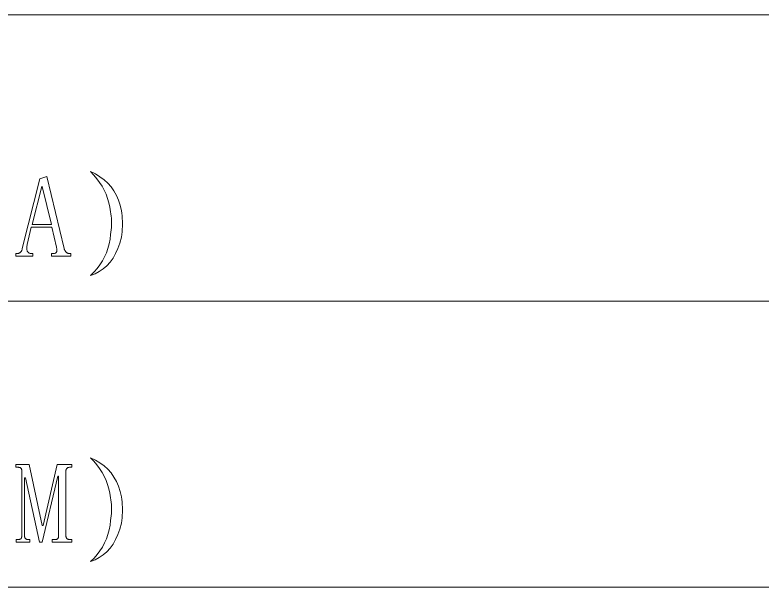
# Model space of a CAD drawing. Extents: x 1 to 297, y 1 to 210.
# Drawn here: x 103.76 to 117.82, y 29.56 to 40.34 of the extents above; entities that cross this region are included whole.
import ezdxf

# ---------------------------------------------------------------- set-up
doc = ezdxf.new("R2010")
doc.units = 0

msp = doc.modelspace()

# ---------------------------------------------------------------- linework, layer by layer
at = {"color": 7, "lineweight": 13}
for p, q in [((1.306, 40.342), (219.321, 40.342)), ((1.306, 34.953), (219.321, 34.953)), ((1.306, 29.565), (219.321, 29.565))]:
    msp.add_line(p, q, dxfattribs=at)
for points in [[(104.453, 36.345), (104.067, 36.345), (103.99, 36.019), (103.987, 36.004), (103.985, 35.989), (103.983, 35.976), (103.982, 35.962), (103.981, 35.95), (103.982, 35.937), (103.983, 35.926), (103.985, 35.915), (103.987, 35.905), (103.99, 35.895), (103.994, 35.886), (103.999, 35.878), (104.004, 35.871), (104.011, 35.865), (104.018, 35.86), (104.026, 35.855), (104.035, 35.852), (104.045, 35.85), (104.056, 35.848), (104.067, 35.848), (104.093, 35.848), (104.093, 35.796), (103.776, 35.796), (103.776, 35.848), (103.801, 35.848), (103.808, 35.848), (103.815, 35.849), (103.821, 35.85), (103.827, 35.851), (103.834, 35.853), (103.839, 35.855), (103.845, 35.858), (103.851, 35.861), (103.856, 35.865), (103.861, 35.869), (103.866, 35.874), (103.871, 35.879), (103.875, 35.885), (103.879, 35.891), (103.883, 35.898), (103.886, 35.906), (103.889, 35.914), (103.892, 35.923), (103.894, 35.932), (103.896, 35.942), (104.23, 37.253), (104.359, 37.296), (104.684, 35.942), (104.688, 35.932), (104.691, 35.923), (104.695, 35.914), (104.699, 35.906), (104.704, 35.898), (104.708, 35.891), (104.712, 35.885), (104.717, 35.879), (104.722, 35.874), (104.727, 35.869), (104.732, 35.865), (104.738, 35.861), (104.743, 35.858), (104.749, 35.855), (104.755, 35.853), (104.761, 35.851), (104.767, 35.85), (104.774, 35.849), (104.78, 35.848), (104.787, 35.848), (104.813, 35.848), (104.813, 35.796), (104.444, 35.796), (104.444, 35.848), (104.479, 35.848), (104.488, 35.848), (104.498, 35.849), (104.506, 35.85), (104.514, 35.853), (104.52, 35.855), (104.526, 35.859), (104.532, 35.862), (104.536, 35.867), (104.54, 35.872), (104.543, 35.878), (104.545, 35.884), (104.547, 35.891), (104.548, 35.898), (104.548, 35.907), (104.548, 35.915), (104.547, 35.925), (104.546, 35.934), (104.544, 35.945), (104.542, 35.956), (104.539, 35.968)], [(105.181, 37.391), (105.274, 37.346), (105.358, 37.295), (105.435, 37.238), (105.505, 37.174), (105.567, 37.103), (105.622, 37.026), (105.669, 36.943), (105.708, 36.853), (105.74, 36.756), (105.764, 36.653), (105.77, 36.605), (105.775, 36.557), (105.779, 36.508), (105.781, 36.459), (105.781, 36.409), (105.781, 36.359), (105.779, 36.309), (105.775, 36.258), (105.77, 36.208), (105.764, 36.156), (105.734, 36.044), (105.697, 35.941), (105.654, 35.847), (105.605, 35.761), (105.55, 35.685), (105.489, 35.617), (105.421, 35.559), (105.347, 35.509), (105.267, 35.468), (105.181, 35.436), (105.247, 35.5), (105.306, 35.566), (105.359, 35.635), (105.406, 35.708), (105.447, 35.783), (105.482, 35.862), (105.51, 35.944), (105.533, 36.029), (105.549, 36.117), (105.559, 36.208), (105.565, 36.252), (105.57, 36.296), (105.573, 36.34), (105.575, 36.383), (105.576, 36.426), (105.575, 36.469), (105.573, 36.511), (105.57, 36.553), (105.565, 36.595), (105.559, 36.636), (105.546, 36.721), (105.527, 36.804), (105.503, 36.884), (105.474, 36.963), (105.439, 37.039), (105.398, 37.114), (105.352, 37.186), (105.301, 37.256), (105.244, 37.324)], [(104.273, 37.108), (104.264, 37.108), (104.084, 36.396), (104.444, 36.396)], [(105.181, 32.002), (105.274, 31.958), (105.358, 31.907), (105.435, 31.849), (105.505, 31.785), (105.567, 31.715), (105.622, 31.638), (105.669, 31.554), (105.708, 31.464), (105.74, 31.368), (105.764, 31.265), (105.77, 31.217), (105.775, 31.168), (105.779, 31.119), (105.781, 31.07), (105.781, 31.021), (105.781, 30.971), (105.779, 30.92), (105.775, 30.87), (105.77, 30.819), (105.764, 30.768), (105.734, 30.656), (105.697, 30.552), (105.654, 30.458), (105.605, 30.373), (105.55, 30.296), (105.489, 30.229), (105.421, 30.17), (105.347, 30.12), (105.267, 30.08), (105.181, 30.048), (105.247, 30.111), (105.306, 30.177), (105.359, 30.247), (105.406, 30.319), (105.447, 30.395), (105.482, 30.474), (105.51, 30.555), (105.533, 30.64), (105.549, 30.728), (105.559, 30.819), (105.565, 30.864), (105.57, 30.908), (105.573, 30.951), (105.575, 30.995), (105.576, 31.038), (105.575, 31.08), (105.573, 31.123), (105.57, 31.165), (105.565, 31.206), (105.559, 31.248), (105.546, 31.332), (105.527, 31.415), (105.503, 31.496), (105.474, 31.574), (105.439, 31.651), (105.398, 31.725), (105.352, 31.797), (105.301, 31.868), (105.244, 31.936)], [(104.719, 30.528), (104.719, 30.521), (104.719, 30.515), (104.72, 30.509), (104.722, 30.503), (104.724, 30.498), (104.726, 30.493), (104.729, 30.488), (104.732, 30.484), (104.736, 30.48), (104.74, 30.476), (104.744, 30.473), (104.749, 30.47), (104.754, 30.468), (104.759, 30.465), (104.765, 30.463), (104.77, 30.462), (104.776, 30.461), (104.783, 30.46), (104.789, 30.459), (104.796, 30.459), (104.83, 30.459), (104.83, 30.408), (104.461, 30.408), (104.461, 30.459), (104.504, 30.459), (104.513, 30.459), (104.52, 30.46), (104.528, 30.461), (104.534, 30.462), (104.541, 30.463), (104.546, 30.465), (104.552, 30.468), (104.556, 30.47), (104.561, 30.473), (104.564, 30.476), (104.568, 30.48), (104.57, 30.484), (104.573, 30.488), (104.575, 30.493), (104.577, 30.498), (104.579, 30.503), (104.58, 30.509), (104.581, 30.515), (104.581, 30.521), (104.581, 30.528), (104.581, 31.651), (104.564, 31.651), (104.273, 30.408), (104.221, 30.408), (103.956, 31.625), (103.939, 31.625), (103.939, 30.528), (103.939, 30.521), (103.939, 30.515), (103.94, 30.509), (103.942, 30.503), (103.944, 30.498), (103.946, 30.493), (103.949, 30.488), (103.952, 30.484), (103.956, 30.48), (103.96, 30.476), (103.964, 30.473), (103.969, 30.47), (103.974, 30.468), (103.979, 30.465), (103.985, 30.463), (103.99, 30.462), (103.996, 30.461), (104.003, 30.46), (104.009, 30.459), (104.016, 30.459), (104.041, 30.459), (104.041, 30.408), (103.784, 30.408), (103.784, 30.459), (103.81, 30.459), (103.818, 30.459), (103.826, 30.46), (103.833, 30.461), (103.84, 30.462), (103.846, 30.463), (103.852, 30.465), (103.857, 30.468), (103.862, 30.47), (103.866, 30.473), (103.87, 30.476), (103.873, 30.48), (103.876, 30.484), (103.879, 30.488), (103.881, 30.493), (103.883, 30.498), (103.884, 30.503), (103.886, 30.509), (103.886, 30.515), (103.887, 30.521), (103.887, 30.528), (103.887, 31.753), (103.887, 31.76), (103.886, 31.766), (103.886, 31.772), (103.884, 31.778), (103.883, 31.783), (103.881, 31.788), (103.879, 31.793), (103.876, 31.797), (103.873, 31.801), (103.87, 31.805), (103.866, 31.808), (103.862, 31.811), (103.857, 31.814), (103.852, 31.816), (103.846, 31.818), (103.84, 31.819), (103.833, 31.82), (103.826, 31.821), (103.818, 31.822), (103.81, 31.822), (103.776, 31.822), (103.776, 31.873), (104.024, 31.873), (104.273, 30.725), (104.29, 30.725), (104.556, 31.873), (104.83, 31.873), (104.83, 31.822), (104.796, 31.822), (104.789, 31.822), (104.783, 31.821), (104.776, 31.82), (104.77, 31.819), (104.765, 31.818), (104.759, 31.816), (104.754, 31.814), (104.749, 31.811), (104.744, 31.808), (104.74, 31.805), (104.736, 31.801), (104.732, 31.797), (104.729, 31.793), (104.726, 31.788), (104.724, 31.783), (104.722, 31.778), (104.72, 31.772), (104.719, 31.766), (104.719, 31.76), (104.719, 31.753)]]:
    msp.add_lwpolyline(points, close=True, dxfattribs=at)

doc.saveas('drawing.dxf')
